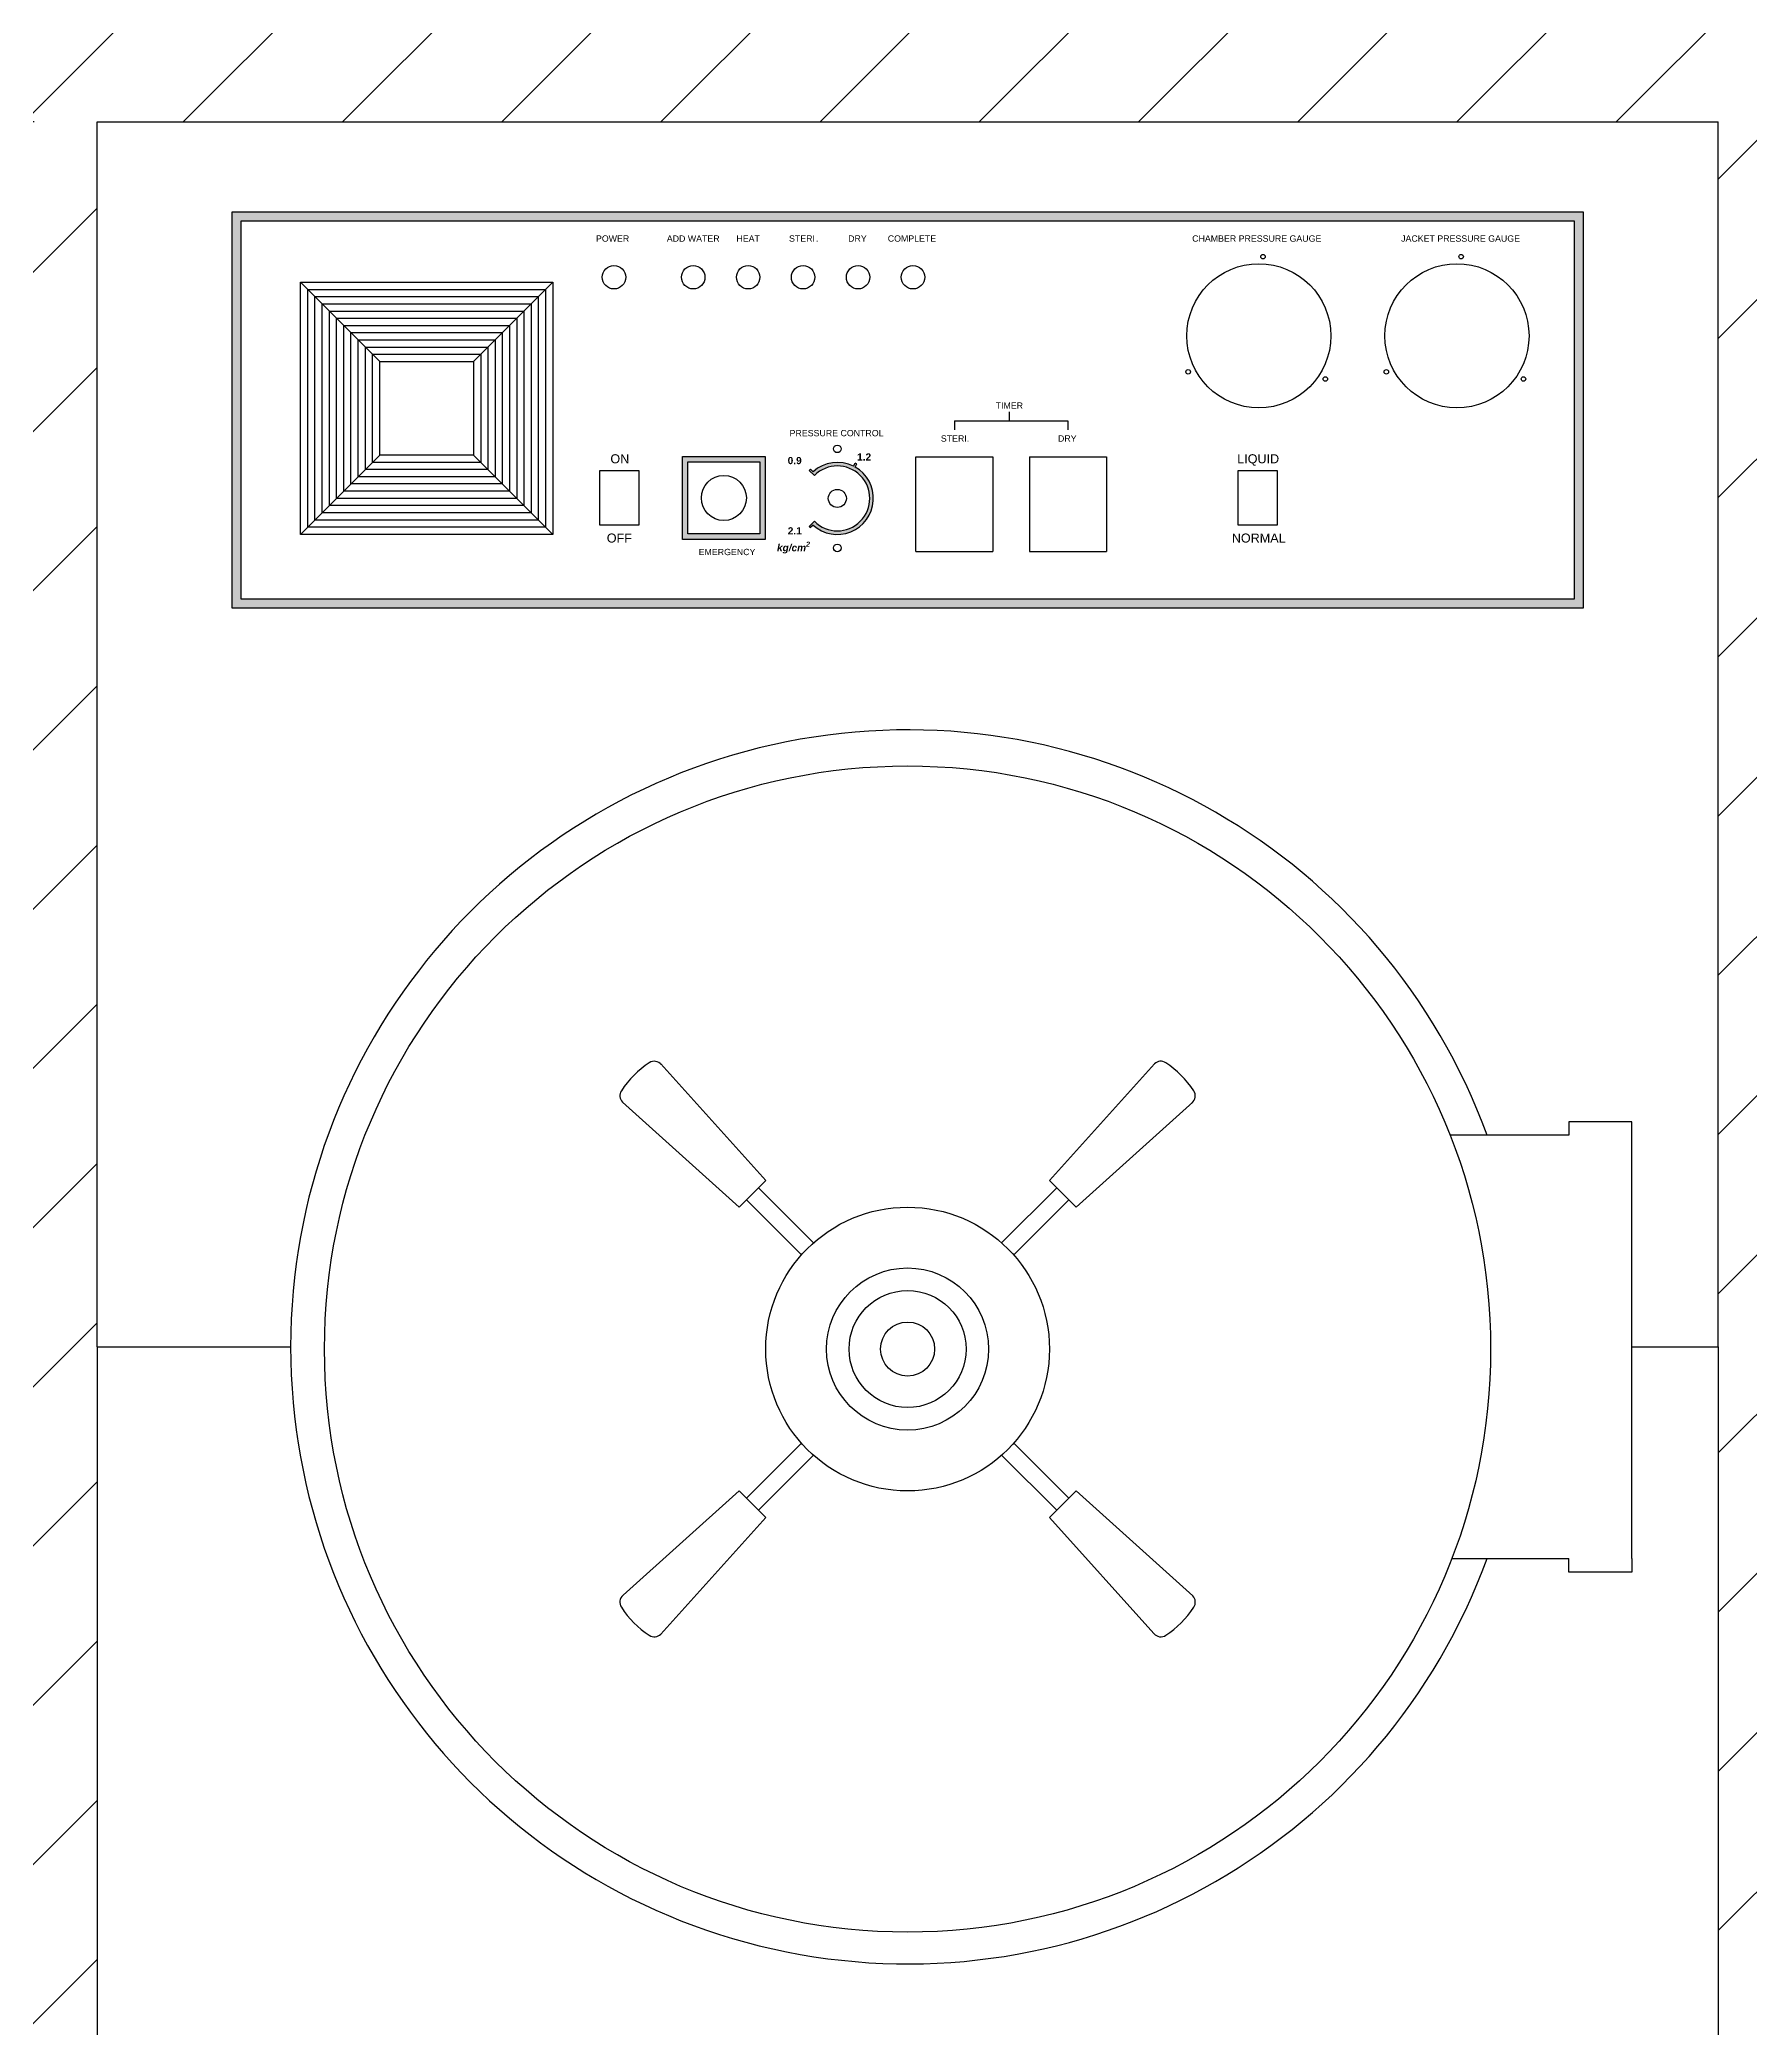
# Model space of a CAD drawing. Header units: millimetres. Extents: x -390103 to -376918, y -7976 to 1294.
# Drawn here: x -384126 to -383177, y -4657 to -3553 of the extents above; entities that cross this region are included whole.
import ezdxf

# ---------------------------------------------------------------- set-up
doc = ezdxf.new("R2010")
doc.units = ezdxf.units.MM
doc.header["$MEASUREMENT"] = 0
doc.layers.get('0').update_dxf_attribs({"lineweight": 25})
doc.layers.add('D', color=3, linetype='Continuous', lineweight=13)
doc.styles.get("Standard").update_dxf_attribs({"font": 'KAIU.TTF'})
doc.styles.add('STU25', font='isocp2.shx')
doc.dimstyles.new('STU25', dxfattribs={"dimscale": 35, "dimtxt": 2.5, "dimasz": 2, "dimexe": 0.6, "dimexo": 1, "dimgap": 1, "dimtad": 1, "dimdsep": 46, "dimtxsty": 'STU25', "dimcen": 2, "dimazin": 2, "dimtfac": 1, "dimtmove": 0, "dimatfit": 3, "dimfxl": 0, "dimtolj": 1, "dimtzin": 0, "dimarcsym": 0})

# ---------------------------------------------------------------- blocks, each defined once
blk = doc.blocks.new('*D4')
at = {"layer": 'D', "color": 0, "lineweight": -2}
for p, q in [((-384129.6, -3598.5), (-385097.7, -3598.5)), ((-385076.7, -3668.5), (-385076.7, -5328.5)), ((-384124.1, -5398.5), (-385097.7, -5398.5))]:
    blk.add_line(p, q, dxfattribs=at)
at = {"layer": 'D', "color": 0}
for points in [[(-385065.1, -3668.5), (-385088.4, -3668.5), (-385076.7, -3598.5)], [(-385088.4, -5328.5), (-385065.1, -5328.5), (-385076.7, -5398.5)]]:
    blk.add_solid(points, dxfattribs=at)
at = {"layer": 'Defpoints', "color": 0}
for p in [(-384094.6, -3598.5), (-385076.7, -5398.5), (-384089.1, -5398.5)]:
    blk.add_point(p, dxfattribs=at)
at = {"layer": 'D', "color": 0, "insert": (-385155.5, -4498.5), "char_height": 87.5, "attachment_point": 5, "rotation": 90, "style": 'STU25'}
blk.add_mtext('\\A1;1800', dxfattribs=at)

msp = doc.modelspace()

# ---------------------------------------------------------------- hatches: boundary and pattern name
h = msp.add_hatch(color=256)
h.paths.add_polyline_path([(-384019.646, -3648.469), (-384019.646, -3868.469), (-383269.646, -3868.469), (-383269.646, -3648.469)])
h.paths.add_polyline_path([(-384014.646, -3863.469), (-384014.646, -3653.469), (-383274.646, -3653.469), (-383274.646, -3863.469)], flags=16)
h = msp.add_hatch(color=256)
h.paths.add_polyline_path([(-383723.647, -3784.219), (-383769.647, -3784.219), (-383769.647, -3830.219), (-383723.647, -3830.219)])
h.paths.add_polyline_path([(-383726.647, -3787.219), (-383726.647, -3827.219), (-383766.647, -3827.219), (-383766.647, -3787.219)], flags=16)
h = msp.add_hatch(color=256)
h.paths.add_polyline_path([(-383697.064, -3792.637), (-383698.48, -3791.222, 0.01136804), (-383699.203, -3791.913), (-383696.374, -3794.741, -0.39222709), (-383671.917, -3793.815), (-383671.701, -3791.428, 0.03083087), (-383673.765, -3790.081), (-383672.864, -3788.293, 0.01136804), (-383673.747, -3787.822), (-383674.647, -3789.608, 0.30992327)])
h.paths.add_polyline_path([(-383674.55, -3823.001), (-383674.765, -3825.389, 0.55981906), (-383671.701, -3791.428), (-383671.917, -3793.815, -0.51491666)])
h.paths.add_polyline_path([(-383674.765, -3825.389), (-383674.55, -3823.001, -0.34118458), (-383696.374, -3820.197), (-383699.203, -3823.025, 0.01136804), (-383698.48, -3823.716), (-383697.064, -3822.3, 0.30810322)])
at = {"layer": 'D', "ltscale": 30}
h = msp.add_hatch(dxfattribs=at)
h.set_pattern_fill('ANSI31', color=256, scale=500, style=0)
h.set_pattern_definition([(45, (-185507.43, 44.56), (-44.194174, 44.194174), [])])
h.paths.add_polyline_path([(-384894.647, -3611.534), (-384894.647, -2698.469), (-382394.647, -2698.469), (-382394.647, -3611.534), (-383063.862, -3611.534), (-383063.862, -5398.469), (-383194.647, -5398.469), (-383194.647, -3598.469), (-384094.647, -3598.469), (-384094.647, -5398.469), (-384225.431, -5398.469), (-384225.431, -3611.534)])

# ---------------------------------------------------------------- linework, layer by layer
for p, q in [((-384094.647, -4278.469), (-384094.647, -3598.469)), ((-384094.647, -3598.469), (-383194.647, -3598.469)), ((-384094.647, -3598.469), (-383194.647, -3598.469)), ((-384094.647, -4278.469), (-384094.647, -3598.469)), ((-383194.647, -4278.469), (-383194.647, -3598.469)), ((-383194.647, -4278.469), (-383194.647, -3598.469)), ((-384014.646, -3653.469), (-383274.646, -3653.469)), ((-384014.646, -3863.469), (-384014.646, -3653.469)), ((-383274.646, -3653.469), (-383274.646, -3863.469)), ((-383981.646, -3687.469), (-383937.646, -3731.469)), ((-383885.646, -3731.469), (-383841.646, -3687.469)), ((-383588.147, -3764.469), (-383588.147, -3759.469)), ((-383618.647, -3764.469), (-383555.647, -3764.469)), ((-383618.647, -3764.469), (-383618.647, -3769.469)), ((-383555.647, -3764.469), (-383555.647, -3769.469)), ((-383937.646, -3783.469), (-383981.646, -3827.469)), ((-383885.646, -3783.469), (-383841.646, -3827.469)), ((-383639.997, -3836.969), (-383639.997, -3784.469)), ((-383639.997, -3784.469), (-383597.297, -3784.469)), ((-383597.297, -3784.469), (-383597.297, -3836.969)), ((-383576.997, -3784.469), (-383576.997, -3836.969)), ((-383576.997, -3784.469), (-383534.297, -3784.469)), ((-383534.297, -3784.469), (-383534.297, -3836.969)), ((-383696.374, -3794.741), (-383699.203, -3791.913)), ((-383697.064, -3792.637), (-383698.48, -3791.222)), ((-383674.647, -3789.608), (-383673.747, -3787.822)), ((-383673.765, -3790.081), (-383672.864, -3788.293)), ((-383696.374, -3820.197), (-383699.203, -3823.025)), ((-383697.064, -3822.3), (-383698.48, -3823.716)), ((-383639.997, -3836.969), (-383597.297, -3836.969)), ((-383576.997, -3836.969), (-383534.297, -3836.969)), ((-383274.646, -3863.469), (-384014.646, -3863.469)), ((-383781.715, -4121.387), (-383723.379, -4186.088)), ((-383565.914, -4186.088), (-383507.578, -4121.387)), ((-383738.228, -4200.937), (-383802.928, -4142.6)), ((-383486.365, -4142.6), (-383551.065, -4200.937)), ((-383277.544, -4160.969), (-383343.495, -4160.969)), ((-383277.544, -4153.469), (-383277.544, -4160.969)), ((-383242.544, -4153.469), (-383277.544, -4153.469)), ((-383242.544, -4160.969), (-383242.544, -4153.469)), ((-383242.544, -4395.969), (-383242.544, -4160.969)), ((-383723.379, -4186.088), (-383738.228, -4200.937)), ((-383696.871, -4220.727), (-383727.445, -4190.153)), ((-383561.849, -4190.153), (-383592.422, -4220.727)), ((-383551.065, -4200.937), (-383565.914, -4186.088)), ((-383734.162, -4196.871), (-383703.589, -4227.444)), ((-383585.704, -4227.444), (-383555.131, -4196.871)), ((-384094.647, -4278.469), (-384094.647, -4698.469)), ((-384094.647, -4278.469), (-383987.147, -4278.469)), ((-383242.544, -4278.469), (-383194.647, -4278.469)), ((-383194.647, -4278.469), (-383194.647, -4698.469)), ((-383703.589, -4331.893), (-383734.162, -4362.467)), ((-383555.131, -4362.467), (-383585.704, -4331.893)), ((-383727.445, -4369.184), (-383696.871, -4338.611)), ((-383592.422, -4338.611), (-383561.849, -4369.184)), ((-383802.544, -4416.391), (-383738.228, -4358.401)), ((-383738.228, -4358.401), (-383723.379, -4373.25)), ((-383565.914, -4373.25), (-383551.065, -4358.401)), ((-383551.065, -4358.401), (-383486.365, -4416.737)), ((-383723.379, -4373.25), (-383781.715, -4437.951)), ((-383507.924, -4437.566), (-383565.914, -4373.25)), ((-383342.56, -4395.969), (-383277.544, -4395.969)), ((-383277.544, -4403.469), (-383277.544, -4395.969)), ((-383242.544, -4403.469), (-383277.544, -4403.469)), ((-383242.544, -4395.969), (-383242.544, -4403.469))]:
    msp.add_line(p, q)
for points in [[(-384019.646, -3648.469), (-383269.646, -3648.469), (-383269.646, -3868.469), (-384019.646, -3868.469)], [(-383981.646, -3687.469), (-383841.646, -3687.469), (-383841.646, -3827.469), (-383981.646, -3827.469)], [(-383977.646, -3691.469), (-383845.646, -3691.469), (-383845.646, -3823.469), (-383977.646, -3823.469)], [(-383973.646, -3695.469), (-383849.646, -3695.469), (-383849.646, -3819.469), (-383973.646, -3819.469)], [(-383969.646, -3699.469), (-383853.646, -3699.469), (-383853.646, -3815.469), (-383969.646, -3815.469)], [(-383965.646, -3703.469), (-383857.646, -3703.469), (-383857.646, -3811.469), (-383965.646, -3811.469)], [(-383961.646, -3707.469), (-383861.646, -3707.469), (-383861.646, -3807.469), (-383961.646, -3807.469)], [(-383957.646, -3711.469), (-383865.646, -3711.469), (-383865.646, -3803.469), (-383957.646, -3803.469)], [(-383953.646, -3715.469), (-383869.646, -3715.469), (-383869.646, -3799.469), (-383953.646, -3799.469)], [(-383949.646, -3719.469), (-383873.646, -3719.469), (-383873.646, -3795.469), (-383949.646, -3795.469)], [(-383945.646, -3723.469), (-383877.646, -3723.469), (-383877.646, -3791.469), (-383945.646, -3791.469)], [(-383941.646, -3727.469), (-383881.646, -3727.469), (-383881.646, -3787.469), (-383941.646, -3787.469)], [(-383937.646, -3731.469), (-383885.646, -3731.469), (-383885.646, -3783.469), (-383937.646, -3783.469)], [(-383769.647, -3784.219), (-383723.647, -3784.219), (-383723.647, -3830.219), (-383769.647, -3830.219)], [(-383815.647, -3822.219), (-383793.647, -3822.219), (-383793.647, -3792.219), (-383815.647, -3792.219)], [(-383766.647, -3787.219), (-383726.647, -3787.219), (-383726.647, -3827.219), (-383766.647, -3827.219)], [(-383461.297, -3822.219), (-383439.297, -3822.219), (-383439.297, -3792.219), (-383461.297, -3792.219)]]:
    msp.add_lwpolyline(points, close=True)
for centre, radius in [((-383447.344, -3673.279), 1.25), ((-383337.344, -3673.279), 1.25), ((-383807.647, -3684.719), 6.5), ((-383763.647, -3684.719), 6.5), ((-383733.147, -3684.719), 6.5), ((-383702.647, -3684.719), 6.5), ((-383672.147, -3684.719), 6.5), ((-383641.647, -3684.719), 6.5), ((-383449.647, -3717.219), 40), ((-383339.647, -3717.219), 40), ((-383488.851, -3737.194), 1.25), ((-383412.745, -3741.183), 1.25), ((-383378.851, -3737.194), 1.25), ((-383302.745, -3741.183), 1.25), ((-383683.647, -3779.969), 2.1), ((-383746.647, -3807.219), 12.5), ((-383683.647, -3807.469), 5), ((-383683.647, -3834.969), 2.1), ((-383644.647, -4279.669), 323.7), ((-383644.647, -4279.669), 78.75), ((-383644.647, -4279.669), 45), ((-383644.647, -4279.669), 32.5), ((-383644.647, -4279.669), 15)]:
    msp.add_circle(centre, radius)
for centre, radius, start, end in [((-383683.647, -3807.469), 22, 132.394749, 135), ((-383683.647, -3807.469), 20, 63.256316, 132.134016), ((-383683.647, -3807.469), 20, 227.865984, 60.390332), ((-383683.647, -3807.469), 18, 225, 135), ((-383683.647, -3807.469), 22, 60.651065, 63.256316), ((-383683.647, -3807.469), 22, 225, 227.605251), ((-383644.647, -4278.469), 342.5, 20.063763, 180), ((-383757.127, -4167.188), 55.773, 123.647115, 146.352885), ((-383785.255, -4124.928), 5.007, 39.078128, 123.647115), ((-383504.038, -4124.928), 5.007, 56.352885, 135), ((-383532.166, -4167.188), 55.773, 33.647115, 56.352885), ((-383799.388, -4139.06), 5.007, 146.352885, 225), ((-383489.905, -4139.06), 5.007, 309.078128, 33.647115), ((-383644.647, -4278.469), 342.5, 180, 339.936237), ((-383799.388, -4420.278), 5.007, 129.078078, 213.647115), ((-383757.127, -4392.149), 55.773, 213.647115, 236.352885), ((-383532.166, -4392.149), 55.773, 303.647115, 326.352885), ((-383489.905, -4420.278), 5.007, 326.352885, 45), ((-383785.255, -4434.41), 5.007, 236.352885, 315), ((-383504.038, -4434.41), 5.007, 219.078078, 303.647115)]:
    msp.add_arc(centre, radius, start, end)

# ---------------------------------------------------------------- texts
for s, insert, char_height, width, attachment_point in [('{\\fArial|b0|i0|c0|p34;POWER}', (-383817.646, -3661.469), 3.5, 19.50054, 1), ('{\\fArial|b0|i0|c0|p34;ADD WATER}', (-383763.646, -3663.236), 3.5, 29.9713, 5), ('{\\fArial|b0|i0|c0|p34;HEAT}', (-383733.146, -3663.236), 3.5, 19, 5), ('{\\fArial|b0|i0|c0|p34;STERI}.', (-383702.067, -3663.236), 3.5, 19, 5), ('{\\fArial|b0|i0|c0|p34;DRY}', (-383677.646, -3661.469), 3.5, 14.99983, 1), ('{\\fArial|b0|i0|c0|p34;COMPLETE}', (-383655.646, -3661.469), 3.5, 23.49974, 1), ('{\\fArial|b0|i0|c0|p34;CHAMBER PRESSURE GAUGE}', (-383486.646, -3661.469), 3.5, 77.43945, 1), ('{\\fArial|b0|i0|c0|p34;JACKET PRESSURE GAUGE}', (-383370.646, -3661.469), 3.5, 67.407, 1), ('{\\fArial|b0|i0|c0|p34;TIMER}', (-383588.147, -3755.963), 3.5, 59.839, 5), ('{\\fArial|b0|i0|c0|p34;PRESSURE CONTROL}', (-383710.147, -3769.469), 3.5, 56.4195, 1), ('{\\fArial|b0|i0|c0|p34;STERI.}', (-383626.182, -3772.469), 3.5, 43.963, 1), ('{\\fArial|b0|i0|c0|p34;DRY}', (-383561.147, -3772.469), 3.5, 35.41234, 1), ('{\\fArial|b0|i0|c0|p34;ON}', (-383809.646, -3782.969), 5, 14.49951, 1), ('{\\fArial|b1|i0|c0|p34;0.9}', (-383711.2, -3784.469), 4, 25.84153, 1), ('{\\fArial|b1|i0|c0|p34;1.2}', (-383672.647, -3782.469), 4, 11.85227, 1), ('{\\fArial|b0|i0|c0|p34;OFF}', (-383811.646, -3826.969), 5, 16.49951, 1), ('{\\fArial|b1|i0|c0|p34;2.1}', (-383711.147, -3823.469), 4, 25.7884, 1), ('{\\fArial|b0|i0|c0|p34;EMERGENCY}', (-383760.647, -3835.469), 3.5, 23.5, 1), ('\\A1;{\\fArial|b1|i1|c0|p34;kg/cm\\H0.7x;\\S2^  ;}', (-383717.147, -3831.469), 4, 25.94918, 1)]:
    msp.add_mtext(s, dxfattribs=dict(insert=insert, char_height=char_height, width=width, attachment_point=attachment_point))
at = {"char_height": 5, "attachment_point": 1}
for s, insert in [('{\\fARIAL|b0|i0|c0|p34;LIQUID}', (-383461.646, -3782.969)), ('{\\fArial|b0|i0|c0|p34;NORMAL}', (-383464.646, -3826.969))]:
    msp.add_mtext(s, dxfattribs=dict(at, insert=insert))

# ---------------------------------------------------------------- dimensions: what is measured, and where the dimension line sits
at = {"layer": 'D'}
dim = msp.add_linear_dim(base=(-385076.718, -5398.469), p1=(-384094.647, -3598.469), p2=(-384089.147, -5398.469), angle=90, dimstyle='STU25', dxfattribs=at)
dim.commit()
dim.dimension.update_dxf_attribs({"geometry": '*D4', "text_midpoint": (-385076.718, -4498.469), "dimtype": 160})

doc.saveas('drawing.dxf')
